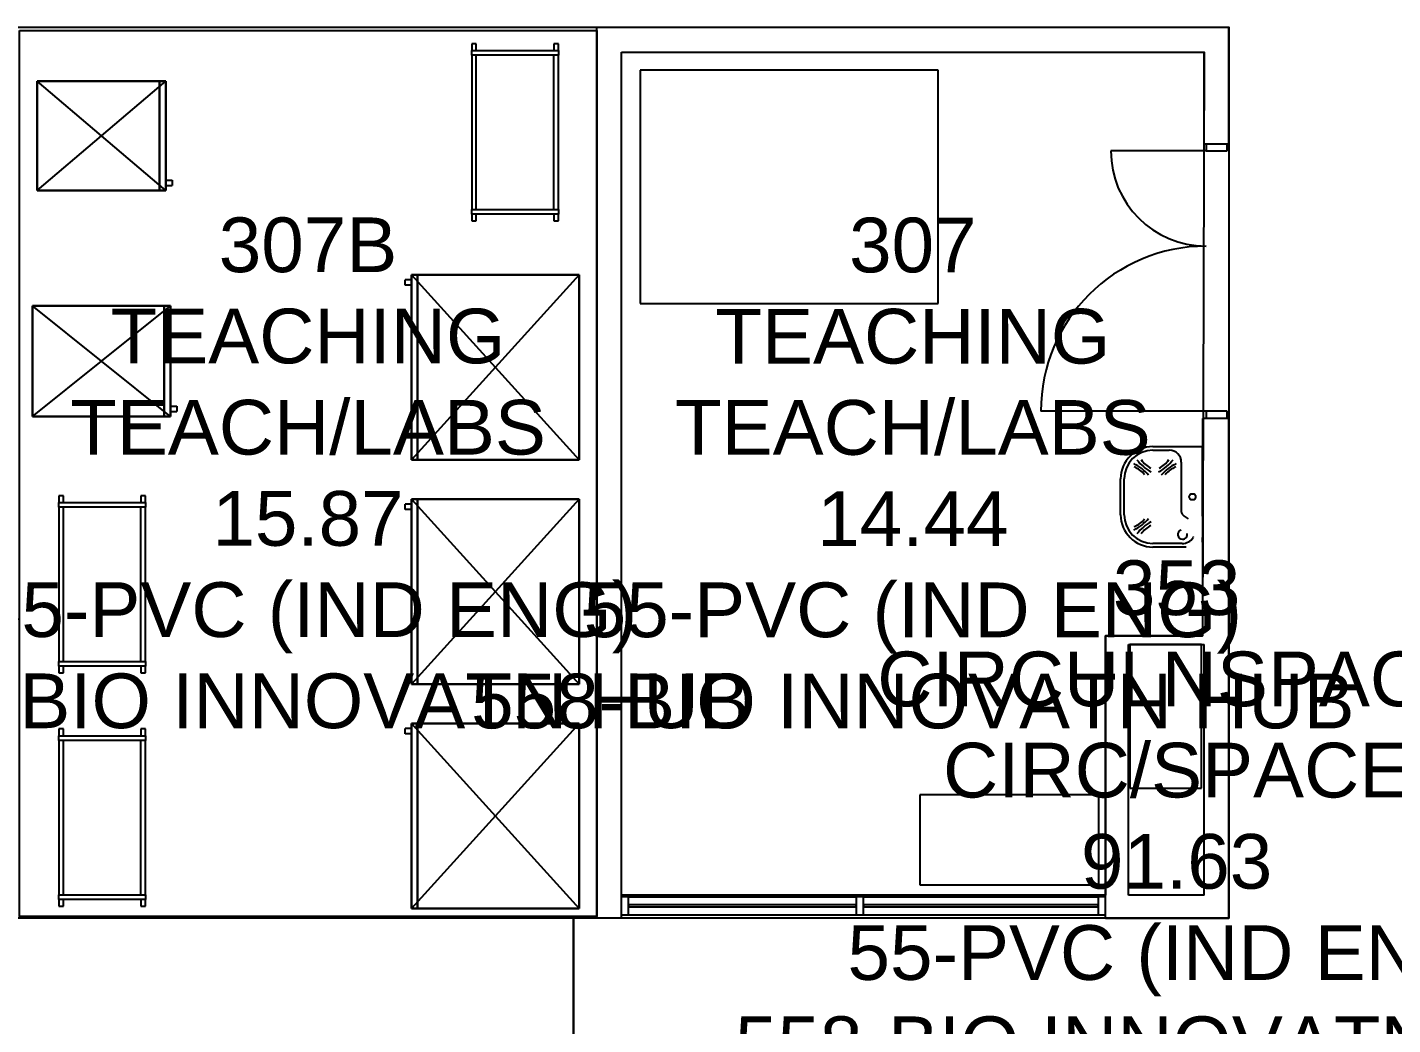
# Model space of a CAD drawing. Extents: x 15525 to 50715, y -3252 to 56414.
# Drawn here: x 33223 to 40829, y 24525 to 30081 of the extents above; entities that cross this region are included whole.
import ezdxf

# ---------------------------------------------------------------- set-up
doc = ezdxf.new("R2010")
doc.units = 0
doc.header["$MEASUREMENT"] = 0
for name, color, linetype in [('A-Column__Concrete', 7, 'CONTINUOUS'), ('A-Door', 252, 'CONTINUOUS'), ('A-Equipment', 252, 'CONTINUOUS'), ('A-Furniture', 252, 'CONTINUOUS'), ('A-Wall__Brick', 7, 'CONTINUOUS'), ('A-Window', 7, 'CONTINUOUS'), ('H-Fixtures__Sink', 252, 'CONTINUOUS'), ('RM$', 7, 'CONTINUOUS'), ('RM$TXT', 4, 'CONTINUOUS')]:
    doc.layers.add(name, color=color, linetype=linetype)
doc.styles.add('Arial', font='arial.ttf')

msp = doc.modelspace()

# ---------------------------------------------------------------- linework, layer by layer
at = {"layer": 'A-Column__Concrete'}
for p, q in [((39763.6, 26642.1), (39363.6, 26642.1)), ((39363.6, 26642.1), (39363.6, 25842.1)), ((39763.6, 25842.1), (39763.6, 26642.1)), ((39363.6, 25842.1), (39763.6, 25842.1))]:
    msp.add_line(p, q, dxfattribs=at)
at = {"layer": 'A-Door'}
for p, q in [((39788.6, 29392.1), (39258.6, 29392.1)), ((39788.6, 29432.1), (39788.6, 29392.1)), ((39788.6, 29392.1), (39906.6, 29392.1)), ((39906.6, 29392.1), (39906.6, 29432.1)), ((39788.6, 27942.1), (38868.6, 27942.1)), ((39906.6, 27942.1), (39788.6, 27942.1)), ((39788.6, 27942.1), (39788.6, 27902.1)), ((39906.6, 27902.1), (39906.6, 27942.1))]:
    msp.add_line(p, q, dxfattribs=at)
at = {"layer": 'A-Door', "color": 252}
for centre, radius, start, end in [((39788.6, 29392.1), 530, 180, 270), ((39788.6, 27942.1), 920, 90, 180)]:
    msp.add_arc(centre, radius, start, end, dxfattribs=at)
at = {"layer": 'A-Equipment'}
for p, q in [((33277.9, 29781.9), (33993.9, 29781.9)), ((33277.9, 29171.9), (33277.9, 29781.9)), ((33993.9, 29171.9), (33277.9, 29781.9)), ((33277.9, 29171.9), (33993.9, 29781.9)), ((33277.9, 29781.9), (33277.9, 29171.9)), ((33958.9, 29781.9), (33277.9, 29781.9)), ((33958.9, 29171.9), (33958.9, 29781.9)), ((33993.9, 29781.9), (33958.9, 29781.9)), ((33958.9, 29781.9), (33958.9, 29765.7)), ((33958.9, 29171.9), (33958.9, 29781.9)), ((33958.9, 29765.7), (33958.9, 29171.9)), ((33993.9, 29781.9), (33993.9, 29171.9)), ((33993.9, 29171.9), (33993.9, 29781.9)), ((33993.9, 29230), (34028.9, 29230)), ((34028.9, 29230), (34028.9, 29200)), ((33993.9, 29171.9), (33277.9, 29171.9)), ((33277.9, 29171.9), (33958.9, 29171.9)), ((33277.9, 29171.9), (33958.9, 29171.9)), ((33958.9, 29171.9), (33993.9, 29171.9)), ((33993.9, 29200), (34028.9, 29200)), ((35327.2, 28644.1), (35327.2, 28674.1)), ((35362.2, 28674.1), (35327.2, 28674.1)), ((35362.2, 27672.1), (35362.2, 28702.1)), ((35362.2, 28702.1), (36297.2, 28702.1)), ((35362.2, 28702.1), (36297.2, 27672.1)), ((36297.2, 28702.1), (35362.2, 27672.1)), ((35362.2, 28702.1), (35362.2, 27672.1)), ((35397.2, 28702.1), (35362.2, 28702.1)), ((36297.2, 28702.1), (35397.2, 28702.1)), ((35397.2, 28702.1), (35397.2, 27672.1)), ((35397.2, 27688.4), (35397.2, 28702.1)), ((36297.2, 28702.1), (35397.2, 28702.1)), ((35397.2, 28702.1), (35397.2, 27672.1)), ((36297.2, 28702.1), (36297.2, 27672.1)), ((36297.2, 27672.1), (36297.2, 28702.1)), ((35362.2, 28644.1), (35327.2, 28644.1)), ((33250.9, 28529.1), (34020.9, 28529.1)), ((33250.9, 27913.1), (33250.9, 28529.1)), ((34020.9, 27913.1), (33250.9, 28529.1)), ((33250.9, 27913.1), (34020.9, 28529.1)), ((33250.9, 28529.1), (33250.9, 27913.1)), ((33985.9, 28529.1), (33250.9, 28529.1)), ((33985.9, 27913.1), (33985.9, 28529.1)), ((34020.9, 28529.1), (33985.9, 28529.1)), ((33985.9, 28529.1), (33985.9, 28512.8)), ((33985.9, 27913.1), (33985.9, 28529.1)), ((34020.9, 28529.1), (34020.9, 27913.1)), ((34020.9, 27913.1), (34020.9, 28529.1)), ((33985.9, 28512.8), (33985.9, 27913.1)), ((34020.9, 27913.1), (33250.9, 27913.1)), ((33250.9, 27913.1), (33985.9, 27913.1)), ((33250.9, 27913.1), (33985.9, 27913.1)), ((33985.9, 27913.1), (34020.9, 27913.1)), ((34020.9, 27971.1), (34055.9, 27971.1)), ((34020.9, 27941.1), (34055.9, 27941.1)), ((34055.9, 27971.1), (34055.9, 27941.1)), ((35397.2, 27672.1), (35397.2, 27688.4)), ((36297.2, 27672.1), (35362.2, 27672.1)), ((35362.2, 27672.1), (35397.2, 27672.1)), ((35397.2, 27672.1), (36297.2, 27672.1)), ((35327.2, 27394.1), (35327.2, 27424.1)), ((35362.2, 27424.1), (35327.2, 27424.1)), ((35362.2, 27394.1), (35327.2, 27394.1)), ((35362.2, 26422.1), (35362.2, 27452.1)), ((35362.2, 27452.1), (36297.2, 27452.1)), ((35362.2, 27452.1), (36297.2, 26422.1)), ((36297.2, 27452.1), (35362.2, 26422.1)), ((35362.2, 27452.1), (35362.2, 26422.1)), ((35397.2, 27452.1), (35362.2, 27452.1)), ((36297.2, 27452.1), (35397.2, 27452.1)), ((35397.2, 27452.1), (35397.2, 26422.1)), ((35397.2, 26438.4), (35397.2, 27452.1)), ((36297.2, 27452.1), (35397.2, 27452.1)), ((35397.2, 27452.1), (35397.2, 26422.1)), ((36297.2, 27452.1), (36297.2, 26422.1)), ((36297.2, 26422.1), (36297.2, 27452.1)), ((36297.2, 26422.1), (35362.2, 26422.1)), ((35362.2, 26422.1), (35397.2, 26422.1)), ((35397.2, 26422.1), (35397.2, 26438.4)), ((35397.2, 26422.1), (36297.2, 26422.1)), ((35327.2, 26144.1), (35327.2, 26174.1)), ((35362.2, 26174.1), (35327.2, 26174.1)), ((35362.2, 25172.1), (35362.2, 26202.1)), ((35362.2, 26202.1), (36297.2, 26202.1)), ((35362.2, 26202.1), (36297.2, 25172.1)), ((36297.2, 26202.1), (35362.2, 25172.1)), ((35362.2, 26202.1), (35362.2, 25172.1)), ((35397.2, 26202.1), (35362.2, 26202.1)), ((36297.2, 26202.1), (35397.2, 26202.1)), ((35397.2, 26202.1), (35397.2, 25172.1)), ((35397.2, 25188.4), (35397.2, 26202.1)), ((36297.2, 26202.1), (35397.2, 26202.1)), ((35397.2, 26202.1), (35397.2, 25172.1)), ((36297.2, 26202.1), (36297.2, 25172.1)), ((36297.2, 25172.1), (36297.2, 26202.1)), ((35362.2, 26144.1), (35327.2, 26144.1)), ((35397.2, 25172.1), (35397.2, 25188.4)), ((36297.2, 25172.1), (35362.2, 25172.1)), ((35362.2, 25172.1), (35397.2, 25172.1)), ((35397.2, 25172.1), (36297.2, 25172.1))]:
    msp.add_line(p, q, dxfattribs=at)
at = {"layer": 'A-Furniture'}
for p, q in [((35698.6, 29989.7), (35698.6, 29951.6)), ((35724, 29989.7), (35698.6, 29989.7)), ((35724, 29951.6), (35724, 29989.7)), ((36155.8, 29989.7), (36155.8, 29951.6)), ((36181.2, 29989.7), (36155.8, 29989.7)), ((36181.2, 29951.6), (36181.2, 29989.7)), ((35698.6, 29951.6), (36181.2, 29951.6)), ((35698.6, 29926.2), (35698.6, 29951.6)), ((35698.6, 29926.2), (35698.6, 29065.8)), ((36181.2, 29926.2), (35698.6, 29926.2)), ((35724, 29065.8), (35724, 29926.2)), ((36155.8, 29065.8), (36155.8, 29926.2)), ((36181.2, 29951.6), (36181.2, 29926.2)), ((36181.2, 29065.8), (36181.2, 29926.2)), ((38297.6, 29843.1), (36637.6, 29843.1)), ((36637.6, 29843.1), (36637.6, 28543.1)), ((38297.6, 28543.1), (38297.6, 29843.1)), ((35698.6, 29065.8), (36181.2, 29065.8)), ((35698.6, 29040.4), (35698.6, 29065.8)), ((36181.2, 29065.8), (36181.2, 29040.4)), ((35698.6, 29040.4), (35698.6, 29002.3)), ((36181.2, 29040.4), (35698.6, 29040.4)), ((35698.6, 29002.3), (35724, 29002.3)), ((35724, 29002.3), (35724, 29040.4)), ((36155.8, 29040.4), (36155.8, 29002.3)), ((36155.8, 29002.3), (36181.2, 29002.3)), ((36181.2, 29002.3), (36181.2, 29040.4)), ((36637.6, 28543.1), (38297.6, 28543.1)), ((33398.6, 27471.5), (33398.6, 27433.4)), ((33424, 27471.5), (33398.6, 27471.5)), ((33424, 27433.4), (33424, 27471.5)), ((33855.8, 27471.5), (33855.8, 27433.4)), ((33881.2, 27471.5), (33855.8, 27471.5)), ((33881.2, 27433.4), (33881.2, 27471.5)), ((33398.6, 27433.4), (33881.2, 27433.4)), ((33398.6, 27408), (33398.6, 27433.4)), ((33398.6, 27408), (33398.6, 26547.5)), ((33881.2, 27408), (33398.6, 27408)), ((33424, 26547.5), (33424, 27408)), ((33855.8, 26547.5), (33855.8, 27408)), ((33881.2, 27433.4), (33881.2, 27408)), ((33881.2, 26547.5), (33881.2, 27408)), ((33398.6, 26547.5), (33881.2, 26547.5)), ((33398.6, 26522.1), (33398.6, 26547.5)), ((33881.2, 26547.5), (33881.2, 26522.1)), ((33398.6, 26522.1), (33398.6, 26484)), ((33881.2, 26522.1), (33398.6, 26522.1)), ((33398.6, 26484), (33424, 26484)), ((33424, 26484), (33424, 26522.1)), ((33855.8, 26522.1), (33855.8, 26484)), ((33855.8, 26484), (33881.2, 26484)), ((33881.2, 26484), (33881.2, 26522.1)), ((33398.6, 26172.3), (33398.6, 26134.2)), ((33424, 26172.3), (33398.6, 26172.3)), ((33424, 26134.2), (33424, 26172.3)), ((33855.8, 26172.3), (33855.8, 26134.2)), ((33881.2, 26172.3), (33855.8, 26172.3)), ((33881.2, 26134.2), (33881.2, 26172.3)), ((33398.6, 26134.2), (33881.2, 26134.2)), ((33398.6, 26108.8), (33398.6, 26134.2)), ((33398.6, 26108.8), (33398.6, 25248.4)), ((33881.2, 26108.8), (33398.6, 26108.8)), ((33424, 25248.4), (33424, 26108.8)), ((33855.8, 25248.4), (33855.8, 26108.8)), ((33881.2, 26134.2), (33881.2, 26108.8)), ((33881.2, 25248.4), (33881.2, 26108.8)), ((39190.9, 25804.3), (38194.9, 25804.3)), ((38194.9, 25804.3), (38194.9, 25304.3)), ((39190.9, 25304.3), (39190.9, 25804.3)), ((38194.9, 25304.3), (39190.9, 25304.3)), ((33398.6, 25248.4), (33881.2, 25248.4)), ((33398.6, 25223), (33398.6, 25248.4)), ((33398.6, 25223), (33398.6, 25184.9)), ((33881.2, 25223), (33398.6, 25223)), ((33398.6, 25184.9), (33424, 25184.9)), ((33424, 25184.9), (33424, 25223)), ((33855.8, 25223), (33855.8, 25184.9)), ((33855.8, 25184.9), (33881.2, 25184.9)), ((33881.2, 25248.4), (33881.2, 25223)), ((33881.2, 25184.9), (33881.2, 25223))]:
    msp.add_line(p, q, dxfattribs=at)
at = {"layer": 'A-Wall__Brick'}
for p, q in [((36394.6, 25118.1), (36394.6, 30081.1)), ((36394.6, 30081.1), (39916.6, 30081.1)), ((39916.6, 29432.1), (39916.6, 30081.1)), ((36532.6, 25118.1), (36532.6, 29943.1)), ((36532.6, 29943.1), (39778.6, 29943.1)), ((39778.6, 29432.1), (39778.6, 29943.1)), ((39778.6, 29432.1), (39788.6, 29432.1)), ((39788.6, 29432.1), (39906.6, 29432.1)), ((39906.6, 29432.1), (39916.6, 29432.1)), ((39906.6, 27902.1), (39768.6, 27902.1)), ((39768.6, 27902.1), (39768.6, 26690.1)), ((39916.6, 27902.1), (39906.6, 27902.1)), ((39916.6, 25118.1), (39916.6, 27902.1)), ((39228.6, 26690.1), (39768.6, 26690.1)), ((39228.6, 25118.1), (39228.6, 26690.1)), ((39356.6, 25246.1), (39356.6, 26642.1)), ((39356.6, 26642.1), (39778.6, 26642.1)), ((39778.6, 25246.1), (39778.6, 26642.1)), ((39778.6, 25246.1), (39356.6, 25246.1)), ((36532.6, 25118.1), (36394.6, 25118.1)), ((39228.6, 25118.1), (39916.6, 25118.1))]:
    msp.add_line(p, q, dxfattribs=at)
at = {"layer": 'A-Window'}
for p, q in [((36532.6, 25246.1), (39228.6, 25246.1)), ((36572.6, 25237.1), (37840.6, 25237.1)), ((37840.6, 25192.1), (36572.6, 25192.1)), ((36572.6, 25192.1), (36572.6, 25182.1)), ((36572.6, 25182.1), (37840.6, 25182.1)), ((37840.6, 25182.1), (37840.6, 25192.1)), ((37880.6, 25237.1), (39188.6, 25237.1)), ((39188.6, 25192.1), (37880.6, 25192.1)), ((37880.6, 25192.1), (37880.6, 25182.1)), ((37880.6, 25182.1), (39188.6, 25182.1)), ((39228.6, 25237.1), (39188.6, 25237.1)), ((39188.6, 25237.1), (39188.6, 25137.1)), ((39188.6, 25182.1), (39188.6, 25192.1)), ((39228.6, 25137.1), (39228.6, 25237.1)), ((39228.6, 25118.1), (36532.6, 25118.1)), ((36572.6, 25137.1), (37840.6, 25137.1)), ((37880.6, 25137.1), (39188.6, 25137.1)), ((39188.6, 25137.1), (39228.6, 25137.1))]:
    msp.add_line(p, q, dxfattribs=at)
at = {"layer": 'A-Window', "extrusion": (0, 0, -1)}
for p, q in [((36572.6, 25237.1), (36532.6, 25237.1)), ((36572.6, 25137.1), (36572.6, 25237.1)), ((37880.6, 25237.1), (37840.6, 25237.1)), ((37840.6, 25237.1), (37840.6, 25137.1)), ((37880.6, 25137.1), (37880.6, 25237.1)), ((36532.6, 25137.1), (36572.6, 25137.1)), ((37840.6, 25137.1), (37880.6, 25137.1))]:
    msp.add_line(p, q, dxfattribs=at)
at = {"layer": 'H-Fixtures__Sink'}
for p, q in [((39493.1, 27745.4), (39768.1, 27745.4)), ((39493.1, 27725.4), (39584.2, 27725.4)), ((39768.1, 27745.4), (39768.1, 27357.4)), ((39651.1, 27658.4), (39651.1, 27385.1)), ((39313.1, 27365.4), (39313.1, 27565.4)), ((39333.1, 27365.4), (39333.1, 27565.4)), ((39667.1, 27357.2), (39688.5, 27342.2)), ((39768.1, 27238.4), (39768.1, 27212.4)), ((39656.1, 27205.4), (39493.1, 27205.4)), ((39677.6, 27185.4), (39493.1, 27185.4))]:
    msp.add_line(p, q, dxfattribs=at)
msp.add_circle((39713.1, 27465.4), 17.5, dxfattribs=at)
for centre, radius, start, end in [((39493.1, 27565.4), 180, 90, 180), ((39493.1, 27565.4), 160, 90, 180), ((39584.2, 27658.4), 66.9, 0, 90), ((39266.9, 27412.4), 266.5, 40.62519, 63.37481), ((39339.1, 27504.7), 136.3, 37.81469, 68.59573), ((39611.5, 27837.9), 266.5, 218.62519, 241.37481), ((39541, 27747.5), 136.3, 213.40427, 244.18531), ((39397, 27837.9), 266.5, 298.62519, 321.37481), ((39467.5, 27747.5), 136.3, 295.81469, 326.59573), ((39741.6, 27412.4), 266.5, 116.62519, 139.37481), ((39669.4, 27504.7), 136.3, 111.40427, 142.18531), ((39689.6, 27388.7), 38.7, 185.326, 234.33954), ((39493.1, 27365.4), 180, 180, 270), ((39493.1, 27365.4), 160, 180, 270), ((39266.9, 27518.4), 266.5, 296.62519, 319.37481), ((39339.1, 27426.1), 136.3, 291.40427, 322.18531), ((39611.5, 27092.9), 266.5, 118.62519, 141.37481), ((39541, 27183.3), 136.3, 115.81469, 146.59573), ((39658.1, 27255.4), 26.5, 108.73143, 270), ((39656.1, 27277.8), 72.4, 270, 326.94542), ((39658.1, 27255.4), 26.5, 270, 13.34653), ((39656.1, 27277.8), 72.4, 329.78075, 332.40382)]:
    msp.add_arc(centre, radius, start, end, dxfattribs=at)
at = {"layer": 'RM$', "flags": 128}
msp.add_lwpolyline([(36266.1, 23462.1), (36266.1, 25118.1), (32615.6, 25118.1), (32615.6, 26690.1), (33040.6, 26690.1), (33040.6, 29653.1), (32635.6, 29653.1), (32635.6, 30081.1), (39916.6, 30081.1), (39916.6, 25118.1), (36266.1, 25118.1), (36266.1, 23462.1)], dxfattribs=at)
at = {"layer": 'RM$'}
msp.add_lwpolyline([(33178.6, 30063.4), (36394.6, 30063.4), (36394.6, 25128.3), (33178.6, 25128.3)], close=True, dxfattribs=at)
at = {"layer": 'RM$', "flags": 128}
msp.add_lwpolyline([(36532.6, 29943.1), (39778.6, 29943.1), (39768.6, 26690.1), (39228.6, 26690.1), (39228.6, 25246.1), (36532.6, 25246.1)], close=True, dxfattribs=at)

# ---------------------------------------------------------------- texts
at = {"layer": 'RM$TXT', "char_height": 304.8, "attachment_point": 8, "style": 'Arial'}
for s, insert in [('307B^M^JTEACHING^M^JTEACH/LABS^M^J15.87^M^J55-PVC (IND ENG)^M^J558-BIO INNOVATN HUB^M^J', (34786.6, 26172.2)), ('307^M^JTEACHING^M^JTEACH/LABS^M^J14.44^M^J55-PVC (IND ENG)^M^J558-BIO INNOVATN HUB^M^J', (38155.6, 26171)), ('353^M^JCIRCULNSPACE^M^JCIRC/SPACE^M^J91.63^M^J55-PVC (IND ENG)^M^J558-BIO INNOVATN HUB^M^J', (39625, 24261.8))]:
    msp.add_mtext(s, dxfattribs=dict(at, insert=insert))

doc.saveas('drawing.dxf')
